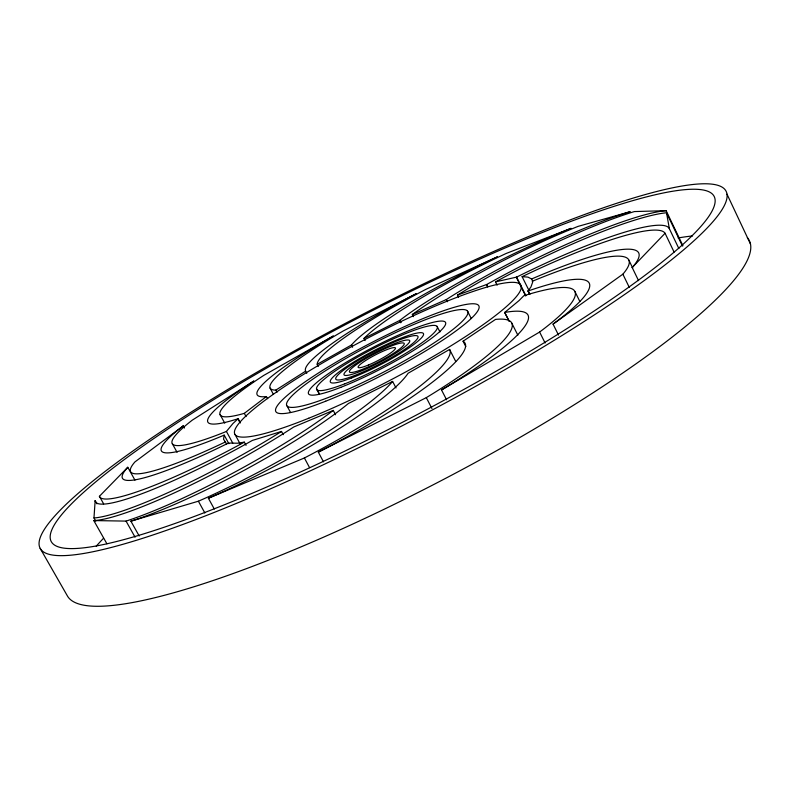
<?xml version="1.0" encoding="UTF-8"?>
<svg xmlns="http://www.w3.org/2000/svg" width="790" height="790" viewBox="0 0 790 790"><rect width="100%" height="100%" fill="white"/><g stroke="black" fill="none" stroke-linecap="round" stroke-linejoin="round"><path stroke-width="1.19" d="M317.195 364.309L317.205 363.884A137.411 18.476 -27.1 0 1 426.106 289.229L497.503 256.819A138.764 18.911 -26.9 0 0 351.501 344.993L317.195 364.309L318.321 366.442M95.788 521.183L93.971 517.973L95.156 500.653A146.347 20.846 -28.4 0 0 247.26 443.289L252.356 440.425L281.517 431.449L283.255 434.668M225.486 441.896L223.047 443.072A141.055 19.355 -28.1 0 1 134.912 461.943L183.24 425.899A137.361 18.575 -28 0 0 224.202 435.112L223.54 439.201L226.651 444.049M239.656 421.949L237.928 418.759A135.08 18.042 -27.7 0 1 253.906 380.987L192.197 420.201A137.539 18.506 -27.9 0 0 224.202 432.337L226.424 431.439L232.971 423.499L238.136 418.7L240.436 422.946M529.586 294.315L527.947 291.026L530.919 287.007L532.628 282.287L532.312 281.26L534.929 280.183A167.036 27.245 -26.9 0 1 622.866 274.189L629.284 287.382M396.007 387.949L392.62 381.432L391.702 382.508A163.115 25.803 -28.4 0 1 198.389 501.206L130.893 521.183L139.198 536.005M529.102 290.69L522.101 276.668L527.977 277.122L531.611 278.988A164.705 26.643 -26.8 0 1 632.188 267.524L665.071 233.277L674.087 252.079M103.628 503.832L99.402 496.308L127.783 467.265A141.232 19.523 -28.2 0 0 228.399 443.062L237.79 443.22L244.308 442.143L246.046 445.343M364.002 338.406L364.782 337.606A140.847 19.306 -26.9 0 1 506.222 253.442L571.13 228.34A143.188 20.017 -26.7 0 0 399.799 320.404L364.002 338.406L365.138 340.589M266.398 396.56A134.537 17.913 -27.4 0 1 333.41 335.957L263.811 375.369A135.692 18.081 -27.6 0 0 242.747 413.792L244.308 413.348L266.398 396.56L267.652 398.674M335.533 414.73L333.262 410.425L331.514 411.758A157.694 23.986 -28.5 0 1 126.054 521.104L93.793 520.571L106.907 543.796M509.027 321.105L504.682 312.465L519.03 300.595L523.77 295.796L525.962 295.104A169.297 28.134 -27.3 0 1 539.619 332.037L545.11 343.008M412.321 314.509L413.654 313.531A145.676 20.53 -26.7 0 1 578.033 226.394L630.213 211.69A148.658 21.478 -26.6 0 0 446.33 299.548L412.321 314.509L413.417 316.652M558.5 335.059L553.049 324.107L622.866 274.189M275.829 390.102L305.651 371.142A135.801 18.21 -27.2 0 1 416.34 293.673L343.571 330.783A135.653 18.071 -27.4 0 0 275.118 390.102L275.829 390.102L276.984 392.275M318.321 452.137A166.601 27.364 -28 0 0 463.049 341.221L495.518 319.417L496.742 319.298A169.346 28.154 -27.7 0 1 426.304 397.637L318.321 452.137L323.495 461.834M281.517 431.449L278.91 433.088A151.7 22.179 -28.5 0 1 93.971 517.973M458.575 297.277L457.469 295.095L459.533 293.821A151.413 22.1 -26.5 0 1 634.37 211.572L666.128 210.673L682.935 245.789M208.382 498.243L304.397 457.973A167.194 27.304 -28.1 0 0 449.856 349.931L449.579 349.447L408.084 373.255A163.046 26.03 -28.3 0 1 208.382 498.243L214.297 509.017M446.577 399.77L441.521 389.954L539.619 332.037M244.308 442.143L241.424 443.723A145.933 20.599 -28.3 0 1 99.402 496.308M497.127 285.17L495.478 281.882L498.006 280.509A157.417 23.898 -26.5 0 1 666.503 212.767L682.392 245.957M457.469 295.095L486.749 284.469A154.573 23.216 -26.5 0 1 666.128 210.673M392.62 381.432L348.43 403.463A158 24.293 -28.4 0 1 130.893 521.183M495.478 281.882L516.62 277.102A160.182 25.023 -26.6 0 1 669.387 228.774L678.857 248.544M522.101 276.668L524.56 275.493A162.878 25.724 -26.6 0 1 665.071 233.277M333.262 410.425L293.683 427.015A152.164 22.485 -28.5 0 1 93.793 520.571M527.947 291.026L528.224 290.937A167.49 27.719 -27.2 0 1 553.049 324.107M504.682 312.465L509.204 321.076M40.172 548.379L67.278 595.719A384.473 70.853 -27.5 0 0 449.5 476.301A384.473 70.853 -27.5 0 0 747.33 237.681M95.156 500.653L96.943 503.822M126.054 521.104L135.07 537.18M127.783 467.265L134.952 480.132M172.358 443.743L177.078 452.344M198.389 501.206L204.867 512.967M183.24 425.899L184.425 428.052M220.133 414.651L224.735 423.134M226.424 431.439L232.764 443.131M224.202 435.112L228.863 443.694M234.946 434.312L240.15 443.911M244.308 413.348L246.065 416.587M287.125 406.1L290.542 412.499M270.052 388.088L273.459 394.457M304.397 457.973L309.562 467.621M316.543 388.7L319.417 394.131M317.146 389.875L319.456 394.23M305.651 371.142L306.777 373.285M351.501 344.993L352.567 347.264M426.304 397.637L431.933 408.529M399.799 320.404L400.935 322.597M399.641 320.523L400.777 322.725M449.579 349.447L455.672 361.346M437.147 326.477L439.951 331.948M446.33 299.548L447.436 301.721M463.049 341.221L465.794 346.613M467.374 310.875L471.275 318.558M511.861 323.268L517.865 335.207M486.749 284.469L487.845 286.642M486.443 284.637L487.529 286.81M531.611 278.988L532.687 281.151M528.224 290.937L529.863 294.226M516.62 277.102L525.913 295.707M516.305 277.25L525.597 295.865M574.972 291.589L579.83 301.434M628.889 260.157L632.652 267.919M632.188 267.524L638.557 280.647M727.007 194.182A386.666 58.569 -27.5 0 1 218.781 510.597A386.666 58.569 -27.5 0 1 203.455 404.371A386.666 58.569 -27.5 0 1 727.007 194.182L750.5 244.09M666.503 212.767L669.387 228.774M96.232 546.186A371.577 68.355 -27.5 0 1 103.579 538.227M678.096 237.958A371.577 68.355 -27.5 0 1 692.554 235.924M504.859 312.435A168.151 27.986 -27.6 0 1 441.521 389.954M364.822 368.367A30.859 4.542 -27.5 0 0 404.204 343.472A30.859 4.542 -27.5 0 0 361.445 361.257A30.859 4.542 -27.5 0 0 364.822 368.367M368.535 364.96A20.994 3.091 -27.5 0 0 395.444 347.995A20.994 3.091 -27.5 0 0 366.432 360.013A20.994 3.091 -27.5 0 0 368.535 364.96M354.512 375.556A46.294 6.824 -27.5 0 0 418.009 337.35A46.294 6.824 -27.5 0 0 358.107 360.467A46.294 6.824 -27.5 0 0 354.512 375.556M362.561 370.49A37.031 5.461 -27.5 0 0 409.694 340.638A37.031 5.461 -27.5 0 0 358.275 362.067A37.031 5.461 -27.5 0 0 362.561 370.49M344.845 383.802A67.93 10.013 -27.5 0 0 437.374 327.83A67.93 10.013 -27.5 0 0 348.726 362.343A67.93 10.013 -27.5 0 0 344.845 383.802M351.698 377.916A52.476 7.732 -27.5 0 0 423.539 334.634A52.476 7.732 -27.5 0 0 355.47 360.971A52.476 7.732 -27.5 0 0 351.698 377.916M330.595 396.59A102.019 15.059 -27.5 0 0 467.966 312.791A102.019 15.059 -27.5 0 0 333.113 366.007A102.019 15.059 -27.5 0 0 330.595 396.59M340.846 387.307A77.223 11.386 -27.5 0 0 445.698 323.742A77.223 11.386 -27.5 0 0 344.568 363.262A77.223 11.386 -27.5 0 0 340.846 387.307M308.742 418.226A161.229 23.868 -27.5 0 0 521.282 286.582A161.229 23.868 -27.5 0 0 303.607 374.361A161.229 23.868 -27.5 0 0 308.742 418.226M325.697 401.192A114.441 16.896 -27.5 0 0 479.145 307.3A114.441 16.896 -27.5 0 0 327.169 367.548A114.441 16.896 -27.5 0 0 325.697 401.192M204.561 512.572A373.68 56.495 -27.5 0 0 714.861 203.632A373.68 56.495 -27.5 0 0 228.577 390.546A373.68 56.495 -27.5 0 0 204.561 512.572"/></g></svg>
